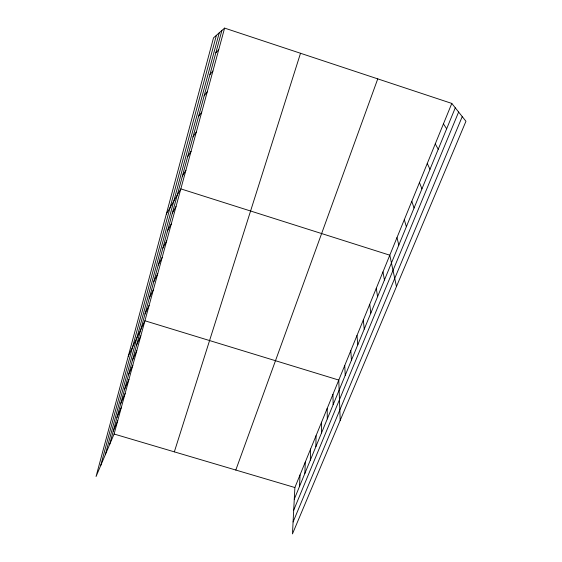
<?xml version="1.0" encoding="UTF-8"?>
<svg xmlns="http://www.w3.org/2000/svg" width="562" height="562" viewBox="0 0 562 562"><rect width="100%" height="100%" fill="white"/><g stroke="black" fill="none" stroke-linecap="round" stroke-linejoin="round"><path stroke-width="0.84" d="M321.527 432.923L321.569 422.202M315.879 446.657L316.041 435.74M310.329 460.145L310.603 449.038M304.878 473.387L305.271 462.097M299.532 486.39L300.031 474.925M451.799 103.422L294.881 487.528L292.465 533.9L465.947 121.28L451.799 103.422L224.603 28.1L213.504 37.865L96.053 476.52L114.093 434.026L224.603 28.1M100.696 465.575L216.412 35.301M105.291 454.756L219.25 32.807M109.576 444.675L221.871 30.503M174.339 451.855L300.515 53.264M235.808 470.05L377.755 78.87M294.277 499.161L455.283 107.82M293.701 510.163L458.627 112.035M293.09 521.965L462.245 116.601M113.222 431.209L117.711 420.755M116.945 417.503L121.385 407.246M120.732 403.537L125.129 393.491M124.588 389.304L128.944 379.483M128.515 374.812L132.829 365.216M132.52 360.038L136.784 350.681M136.608 344.977L140.816 335.872M128.255 356.238L144.926 320.783L338.781 380.067L340.2 420.362M145.01 313.968L149.113 305.405M149.344 298.008L153.377 289.725M153.756 281.717L157.732 273.743M158.259 265.102L162.172 257.438M162.861 248.144L166.696 240.81M167.553 230.842L171.312 223.845M172.344 213.167L176.025 206.535M166.317 214.108L180.838 188.874L389.796 255.19L396.449 286.585M182.383 176.131L185.896 170.286M187.652 156.721L191.066 151.297M193.033 136.868L196.349 131.887M198.534 116.559L201.751 112.049M204.168 95.793L207.266 91.768M209.928 74.535L212.914 71.03M215.829 52.779L218.688 49.807M114.093 434.026L294.881 487.528M443.439 123.886L446.664 128.789M435.262 143.9L438.234 149.274M427.268 163.465L429.993 169.295M419.449 182.608L421.943 188.867M411.798 201.344L414.068 208.01M404.303 219.672L406.361 226.732M396.976 237.621L398.823 245.053M382.975 271.896L384.436 280.017M376.287 288.271L377.573 296.708M369.726 304.323L370.843 313.062M363.298 320.059L364.246 329.086M356.989 335.493L357.783 344.801M350.807 350.639L351.447 360.207M344.738 365.49L345.23 375.311M332.936 394.376L333.154 404.661M327.203 408.419L327.288 418.922"/></g></svg>
